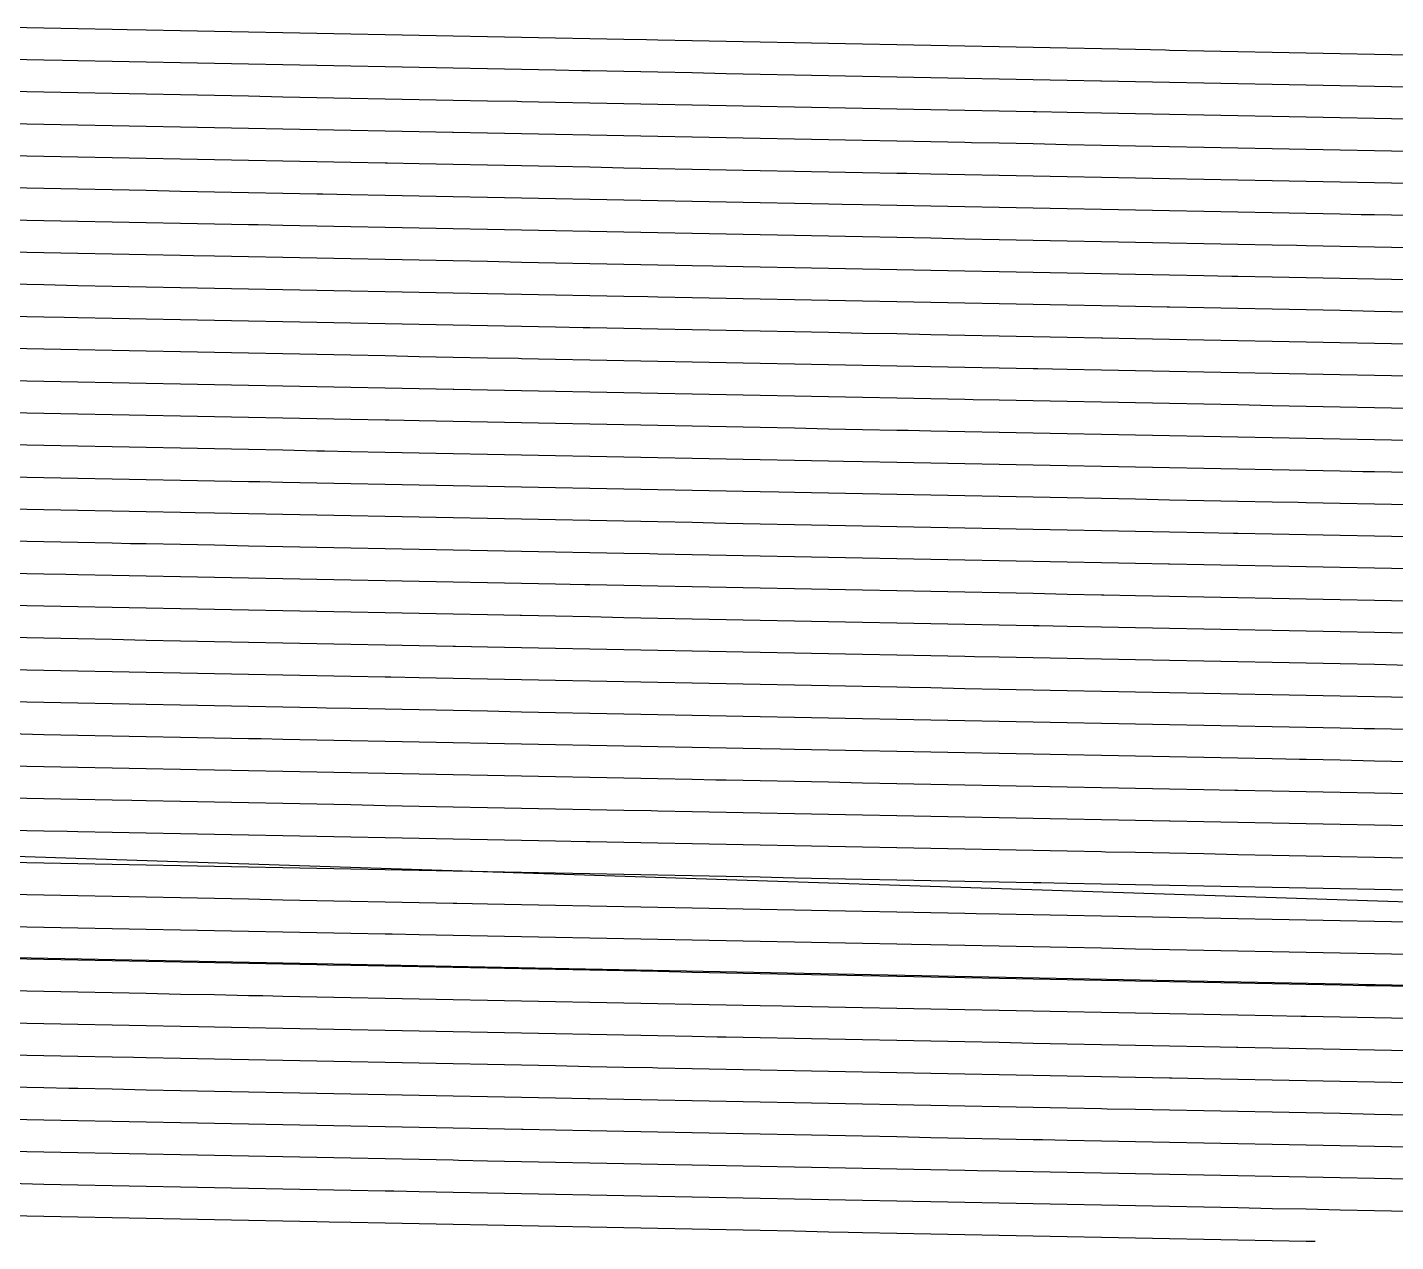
# Model space of a CAD drawing. Header units: metres. Extents: x 2416 to 4584, y 31 to 133.
# Drawn here: x 3512.1 to 3599.1, y 32.7 to 109.9 of the extents above; entities that cross this region are included whole.
import ezdxf

# ---------------------------------------------------------------- set-up
doc = ezdxf.new("R2010")
doc.units = ezdxf.units.M
for name, color, linetype in [('Vs_1000', 7, 'Continuous'), ('Vs_1020', 7, 'Continuous'), ('Vs_1040', 7, 'Continuous'), ('Vs_1060', 7, 'Continuous'), ('Vs_1080', 7, 'Continuous'), ('Vs_1100', 7, 'Continuous'), ('Vs_360', 7, 'Continuous'), ('Vs_380', 7, 'Continuous'), ('Vs_400', 7, 'Continuous'), ('Vs_420', 7, 'Continuous'), ('Vs_440', 7, 'Continuous'), ('Vs_460', 7, 'Continuous'), ('Vs_480', 7, 'Continuous'), ('Vs_500', 7, 'Continuous'), ('Vs_520', 7, 'Continuous'), ('Vs_540', 7, 'Continuous'), ('Vs_560', 7, 'Continuous'), ('Vs_580', 7, 'Continuous'), ('Vs_600', 7, 'Continuous'), ('Vs_620', 7, 'Continuous'), ('Vs_640', 7, 'Continuous'), ('Vs_660', 7, 'Continuous'), ('Vs_680', 7, 'Continuous'), ('Vs_700', 7, 'Continuous'), ('Vs_720', 7, 'Continuous'), ('Vs_740', 7, 'Continuous'), ('Vs_760', 7, 'Continuous'), ('Vs_780', 7, 'Continuous'), ('Vs_800', 7, 'Continuous'), ('Vs_820', 7, 'Continuous'), ('Vs_840', 7, 'Continuous'), ('Vs_860', 7, 'Continuous'), ('Vs_880', 7, 'Continuous'), ('Vs_900', 7, 'Continuous'), ('Vs_920', 7, 'Continuous'), ('Vs_940', 7, 'Continuous'), ('Vs_960', 7, 'Continuous'), ('Vs_980', 7, 'Continuous')]:
    doc.layers.add(name, color=color, linetype=linetype)

msp = doc.modelspace()

# ---------------------------------------------------------------- linework, layer by layer
at = {"layer": 'Vs_1000'}
msp.add_lwpolyline([(3599.897, 42.808), (3597.729, 42.851), (3595.561, 42.894), (3593.393, 42.936), (3591.225, 42.979), (3589.057, 43.022), (3586.889, 43.065), (3584.853, 43.106), (3584.721, 43.108), (3582.553, 43.151), (3580.384, 43.194), (3578.216, 43.237), (3576.048, 43.28), (3573.88, 43.323), (3571.712, 43.366), (3569.544, 43.409), (3567.376, 43.452), (3565.208, 43.494), (3563.04, 43.537), (3560.872, 43.58), (3558.704, 43.623), (3556.536, 43.666), (3554.368, 43.709), (3552.2, 43.752), (3551.86, 43.759), (3550.032, 43.795), (3547.863, 43.838), (3545.695, 43.881), (3543.527, 43.924), (3541.359, 43.967), (3539.191, 44.01), (3537.023, 44.053), (3534.855, 44.095), (3532.687, 44.138), (3530.519, 44.181), (3528.351, 44.224), (3526.183, 44.267), (3524.015, 44.31), (3521.847, 44.353), (3519.679, 44.396), (3518.867, 44.412), (3517.511, 44.439), (3515.342, 44.482), (3513.174, 44.525), (3511.006, 44.568)], dxfattribs=at)
at = {"layer": 'Vs_1020'}
msp.add_lwpolyline([(3599.897, 40.766), (3597.729, 40.809), (3595.561, 40.852), (3593.393, 40.895), (3591.225, 40.938), (3589.057, 40.981), (3586.889, 41.024), (3584.721, 41.067), (3582.553, 41.11), (3580.741, 41.146), (3580.384, 41.153), (3578.216, 41.196), (3576.048, 41.239), (3573.88, 41.282), (3571.712, 41.324), (3569.544, 41.367), (3567.376, 41.41), (3565.208, 41.453), (3563.04, 41.496), (3560.872, 41.539), (3558.704, 41.582), (3556.536, 41.625), (3554.368, 41.668), (3552.2, 41.711), (3550.032, 41.754), (3547.863, 41.797), (3547.748, 41.799), (3545.695, 41.84), (3543.527, 41.883), (3541.359, 41.925), (3539.191, 41.968), (3537.023, 42.011), (3534.855, 42.054), (3532.687, 42.097), (3530.519, 42.14), (3528.351, 42.183), (3526.183, 42.226), (3524.015, 42.269), (3521.847, 42.312), (3519.679, 42.355), (3517.511, 42.398), (3515.342, 42.441), (3514.755, 42.452), (3513.174, 42.484), (3511.006, 42.526)], dxfattribs=at)
at = {"layer": 'Vs_1040'}
msp.add_lwpolyline([(3599.897, 38.725), (3597.729, 38.768), (3595.561, 38.811), (3593.393, 38.854), (3591.225, 38.897), (3589.057, 38.94), (3586.889, 38.983), (3584.721, 39.026), (3582.553, 39.069), (3580.384, 39.112), (3578.216, 39.154), (3576.629, 39.186), (3576.048, 39.197), (3573.88, 39.24), (3571.712, 39.283), (3569.544, 39.326), (3567.376, 39.369), (3565.208, 39.412), (3563.04, 39.455), (3560.872, 39.498), (3558.704, 39.541), (3556.536, 39.584), (3554.368, 39.627), (3552.2, 39.67), (3550.032, 39.713), (3547.863, 39.755), (3545.695, 39.798), (3543.636, 39.839), (3543.527, 39.841), (3541.359, 39.884), (3539.191, 39.927), (3537.023, 39.97), (3534.855, 40.013), (3532.687, 40.056), (3530.519, 40.099), (3528.351, 40.142), (3526.183, 40.185), (3524.015, 40.228), (3521.847, 40.271), (3519.679, 40.314), (3517.511, 40.356), (3515.342, 40.399), (3513.174, 40.442), (3511.006, 40.485)], dxfattribs=at)
at = {"layer": 'Vs_1060'}
msp.add_lwpolyline([(3599.897, 36.684), (3597.729, 36.727), (3595.561, 36.77), (3593.393, 36.813), (3591.225, 36.856), (3589.057, 36.899), (3586.889, 36.942), (3584.721, 36.984), (3582.553, 37.027), (3580.384, 37.07), (3578.216, 37.113), (3576.048, 37.156), (3573.88, 37.199), (3572.517, 37.226), (3571.712, 37.242), (3569.544, 37.285), (3567.376, 37.328), (3565.208, 37.371), (3563.04, 37.414), (3560.872, 37.457), (3558.704, 37.5), (3556.536, 37.543), (3554.368, 37.585), (3552.2, 37.628), (3550.032, 37.671), (3547.863, 37.714), (3545.695, 37.757), (3543.527, 37.8), (3541.359, 37.843), (3539.524, 37.879), (3539.191, 37.886), (3537.023, 37.929), (3534.855, 37.972), (3532.687, 38.015), (3530.519, 38.058), (3528.351, 38.101), (3526.183, 38.144), (3524.015, 38.186), (3521.847, 38.229), (3519.679, 38.272), (3517.511, 38.315), (3515.342, 38.358), (3513.174, 38.401), (3511.006, 38.444)], dxfattribs=at)
at = {"layer": 'Vs_1080'}
msp.add_lwpolyline([(3599.897, 34.643), (3597.729, 34.686), (3595.561, 34.729), (3593.393, 34.772), (3591.225, 34.814), (3589.057, 34.857), (3586.889, 34.9), (3584.721, 34.943), (3582.553, 34.986), (3580.384, 35.029), (3578.216, 35.072), (3576.048, 35.115), (3573.88, 35.158), (3571.712, 35.201), (3569.544, 35.244), (3568.405, 35.266), (3567.376, 35.287), (3565.208, 35.33), (3563.04, 35.373), (3560.872, 35.415), (3558.704, 35.458), (3556.536, 35.501), (3554.368, 35.544), (3552.2, 35.587), (3550.032, 35.63), (3547.863, 35.673), (3545.695, 35.716), (3543.527, 35.759), (3541.359, 35.802), (3539.191, 35.845), (3537.023, 35.888), (3535.412, 35.92), (3534.855, 35.931), (3532.687, 35.974), (3530.519, 36.016), (3528.351, 36.059), (3526.183, 36.102), (3524.015, 36.145), (3521.847, 36.188), (3519.679, 36.231), (3517.511, 36.274), (3515.342, 36.317), (3513.174, 36.36), (3511.006, 36.403)], dxfattribs=at)
at = {"layer": 'Vs_1100'}
msp.add_lwpolyline([(3593.966, 32.719), (3593.393, 32.73), (3591.225, 32.773), (3589.057, 32.816), (3586.889, 32.859), (3584.721, 32.902), (3582.553, 32.945), (3580.384, 32.988), (3578.216, 33.031), (3576.048, 33.074), (3573.88, 33.117), (3571.712, 33.16), (3569.544, 33.203), (3567.376, 33.245), (3565.208, 33.288), (3564.293, 33.307), (3563.04, 33.331), (3560.872, 33.374), (3558.704, 33.417), (3556.536, 33.46), (3554.368, 33.503), (3552.2, 33.546), (3550.032, 33.589), (3547.863, 33.632), (3545.695, 33.675), (3543.527, 33.718), (3541.359, 33.761), (3539.191, 33.804), (3537.023, 33.846), (3534.855, 33.889), (3532.687, 33.932), (3531.3, 33.96), (3530.519, 33.975), (3528.351, 34.018), (3526.183, 34.061), (3524.015, 34.104), (3521.847, 34.147), (3519.679, 34.19), (3517.511, 34.233), (3515.342, 34.276), (3513.174, 34.319), (3511.006, 34.362)], dxfattribs=at)
at = {"layer": 'Vs_360'}
msp.add_lwpolyline([(3599.897, 108.127), (3597.729, 108.169), (3595.561, 108.212), (3593.393, 108.255), (3591.225, 108.298), (3589.057, 108.341), (3586.889, 108.384), (3584.721, 108.427), (3584.462, 108.432), (3582.553, 108.47), (3580.384, 108.513), (3578.216, 108.556), (3576.048, 108.599), (3573.88, 108.642), (3571.712, 108.685), (3569.544, 108.728), (3567.376, 108.77), (3565.208, 108.813), (3563.04, 108.856), (3560.872, 108.899), (3558.704, 108.942), (3556.536, 108.985), (3554.368, 109.028), (3552.2, 109.071), (3551.469, 109.085), (3550.032, 109.114), (3547.863, 109.157), (3545.695, 109.2), (3543.527, 109.243), (3541.359, 109.286), (3539.191, 109.329), (3537.023, 109.371), (3534.855, 109.414), (3532.687, 109.457), (3530.519, 109.5), (3528.351, 109.543), (3526.183, 109.586), (3524.015, 109.629), (3521.847, 109.672), (3519.679, 109.715), (3518.477, 109.739), (3517.511, 109.758), (3515.342, 109.801), (3513.174, 109.844), (3511.006, 109.887)], dxfattribs=at)
at = {"layer": 'Vs_380'}
msp.add_lwpolyline([(3599.897, 106.085), (3597.729, 106.128), (3595.561, 106.171), (3593.393, 106.214), (3591.225, 106.257), (3589.057, 106.3), (3586.889, 106.343), (3584.721, 106.386), (3582.553, 106.429), (3580.384, 106.472), (3580.35, 106.472), (3578.216, 106.515), (3576.048, 106.558), (3573.88, 106.6), (3571.712, 106.643), (3569.544, 106.686), (3567.376, 106.729), (3565.208, 106.772), (3563.04, 106.815), (3560.872, 106.858), (3558.704, 106.901), (3556.536, 106.944), (3554.368, 106.987), (3552.2, 107.03), (3550.032, 107.073), (3547.863, 107.116), (3547.357, 107.126), (3545.695, 107.159), (3543.527, 107.201), (3541.359, 107.244), (3539.191, 107.287), (3537.023, 107.33), (3534.855, 107.373), (3532.687, 107.416), (3530.519, 107.459), (3528.351, 107.502), (3526.183, 107.545), (3524.015, 107.588), (3521.847, 107.631), (3519.679, 107.674), (3517.511, 107.717), (3515.342, 107.76), (3514.365, 107.779), (3513.174, 107.802), (3511.006, 107.845)], dxfattribs=at)
at = {"layer": 'Vs_400'}
msp.add_lwpolyline([(3599.897, 104.044), (3597.729, 104.087), (3595.561, 104.13), (3593.393, 104.173), (3591.225, 104.216), (3589.057, 104.259), (3586.889, 104.302), (3584.721, 104.345), (3582.553, 104.388), (3580.384, 104.43), (3578.216, 104.473), (3576.238, 104.513), (3576.048, 104.516), (3573.88, 104.559), (3571.712, 104.602), (3569.544, 104.645), (3567.376, 104.688), (3565.208, 104.731), (3563.04, 104.774), (3560.872, 104.817), (3558.704, 104.86), (3556.536, 104.903), (3554.368, 104.946), (3552.2, 104.989), (3550.032, 105.031), (3547.863, 105.074), (3545.695, 105.117), (3543.527, 105.16), (3543.246, 105.166), (3541.359, 105.203), (3539.191, 105.246), (3537.023, 105.289), (3534.855, 105.332), (3532.687, 105.375), (3530.519, 105.418), (3528.351, 105.461), (3526.183, 105.504), (3524.015, 105.547), (3521.847, 105.59), (3519.679, 105.632), (3517.511, 105.675), (3515.342, 105.718), (3513.174, 105.761), (3511.006, 105.804)], dxfattribs=at)
at = {"layer": 'Vs_420'}
msp.add_lwpolyline([(3599.897, 102.003), (3597.729, 102.046), (3595.561, 102.089), (3593.393, 102.132), (3591.225, 102.175), (3589.057, 102.218), (3586.889, 102.26), (3584.721, 102.303), (3582.553, 102.346), (3580.384, 102.389), (3578.216, 102.432), (3576.048, 102.475), (3573.88, 102.518), (3572.126, 102.553), (3571.712, 102.561), (3569.544, 102.604), (3567.376, 102.647), (3565.208, 102.69), (3563.04, 102.733), (3560.872, 102.776), (3558.704, 102.819), (3556.536, 102.861), (3554.368, 102.904), (3552.2, 102.947), (3550.032, 102.99), (3547.863, 103.033), (3545.695, 103.076), (3543.527, 103.119), (3541.359, 103.162), (3539.191, 103.205), (3539.134, 103.206), (3537.023, 103.248), (3534.855, 103.291), (3532.687, 103.334), (3530.519, 103.377), (3528.351, 103.42), (3526.183, 103.462), (3524.015, 103.505), (3521.847, 103.548), (3519.679, 103.591), (3517.511, 103.634), (3515.342, 103.677), (3513.174, 103.72), (3511.006, 103.763)], dxfattribs=at)
at = {"layer": 'Vs_440'}
msp.add_lwpolyline([(3599.897, 99.962), (3597.729, 100.005), (3595.561, 100.048), (3593.393, 100.09), (3591.225, 100.133), (3589.057, 100.176), (3586.889, 100.219), (3584.721, 100.262), (3582.553, 100.305), (3580.384, 100.348), (3578.216, 100.391), (3576.048, 100.434), (3573.88, 100.477), (3571.712, 100.52), (3569.544, 100.563), (3568.015, 100.593), (3567.376, 100.606), (3565.208, 100.649), (3563.04, 100.691), (3560.872, 100.734), (3558.704, 100.777), (3556.536, 100.82), (3554.368, 100.863), (3552.2, 100.906), (3550.032, 100.949), (3547.863, 100.992), (3545.695, 101.035), (3543.527, 101.078), (3541.359, 101.121), (3539.191, 101.164), (3537.023, 101.207), (3535.022, 101.246), (3534.855, 101.25), (3532.687, 101.292), (3530.519, 101.335), (3528.351, 101.378), (3526.183, 101.421), (3524.015, 101.464), (3521.847, 101.507), (3519.679, 101.55), (3517.511, 101.593), (3515.342, 101.636), (3513.174, 101.679), (3511.006, 101.722)], dxfattribs=at)
at = {"layer": 'Vs_460'}
msp.add_lwpolyline([(3599.897, 97.92), (3597.729, 97.963), (3596.896, 97.98), (3595.561, 98.006), (3593.393, 98.049), (3591.225, 98.092), (3589.057, 98.135), (3586.889, 98.178), (3584.721, 98.221), (3582.553, 98.264), (3580.384, 98.307), (3578.216, 98.35), (3576.048, 98.393), (3573.88, 98.436), (3571.712, 98.479), (3569.544, 98.521), (3567.376, 98.564), (3565.208, 98.607), (3563.903, 98.633), (3563.04, 98.65), (3560.872, 98.693), (3558.704, 98.736), (3556.536, 98.779), (3554.368, 98.822), (3552.2, 98.865), (3550.032, 98.908), (3547.863, 98.951), (3545.695, 98.994), (3543.527, 99.037), (3541.359, 99.08), (3539.191, 99.122), (3537.023, 99.165), (3534.855, 99.208), (3532.687, 99.251), (3530.91, 99.286), (3530.519, 99.294), (3528.351, 99.337), (3526.183, 99.38), (3524.015, 99.423), (3521.847, 99.466), (3519.679, 99.509), (3517.511, 99.552), (3515.342, 99.595), (3513.174, 99.638), (3511.006, 99.681)], dxfattribs=at)
at = {"layer": 'Vs_480'}
msp.add_lwpolyline([(3599.897, 95.879), (3597.729, 95.922), (3595.561, 95.965), (3593.393, 96.008), (3592.784, 96.02), (3591.225, 96.051), (3589.057, 96.094), (3586.889, 96.137), (3584.721, 96.18), (3582.553, 96.223), (3580.384, 96.266), (3578.216, 96.309), (3576.048, 96.351), (3573.88, 96.394), (3571.712, 96.437), (3569.544, 96.48), (3567.376, 96.523), (3565.208, 96.566), (3563.04, 96.609), (3560.872, 96.652), (3559.791, 96.673), (3558.704, 96.695), (3556.536, 96.738), (3554.368, 96.781), (3552.2, 96.824), (3550.032, 96.867), (3547.863, 96.91), (3545.695, 96.952), (3543.527, 96.995), (3541.359, 97.038), (3539.191, 97.081), (3537.023, 97.124), (3534.855, 97.167), (3532.687, 97.21), (3530.519, 97.253), (3528.351, 97.296), (3526.798, 97.327), (3526.183, 97.339), (3524.015, 97.382), (3521.847, 97.425), (3519.679, 97.468), (3517.511, 97.511), (3515.342, 97.553), (3513.174, 97.596), (3511.006, 97.639)], dxfattribs=at)
at = {"layer": 'Vs_500'}
msp.add_lwpolyline([(3599.897, 93.838), (3597.729, 93.881), (3595.561, 93.924), (3593.393, 93.967), (3591.225, 94.01), (3589.057, 94.053), (3588.672, 94.06), (3586.889, 94.096), (3584.721, 94.139), (3582.553, 94.181), (3580.384, 94.224), (3578.216, 94.267), (3576.048, 94.31), (3573.88, 94.353), (3571.712, 94.396), (3569.544, 94.439), (3567.376, 94.482), (3565.208, 94.525), (3563.04, 94.568), (3560.872, 94.611), (3558.704, 94.654), (3556.536, 94.697), (3555.679, 94.714), (3554.368, 94.74), (3552.2, 94.782), (3550.032, 94.825), (3547.863, 94.868), (3545.695, 94.911), (3543.527, 94.954), (3541.359, 94.997), (3539.191, 95.04), (3537.023, 95.083), (3534.855, 95.126), (3532.687, 95.169), (3530.519, 95.212), (3528.351, 95.255), (3526.183, 95.298), (3524.015, 95.341), (3522.686, 95.367), (3521.847, 95.383), (3519.679, 95.426), (3517.511, 95.469), (3515.342, 95.512), (3513.174, 95.555), (3511.006, 95.598)], dxfattribs=at)
at = {"layer": 'Vs_520'}
msp.add_lwpolyline([(3599.897, 91.797), (3597.729, 91.84), (3595.561, 91.883), (3593.393, 91.926), (3591.225, 91.969), (3589.057, 92.011), (3586.889, 92.054), (3584.721, 92.097), (3584.56, 92.101), (3582.553, 92.14), (3580.384, 92.183), (3578.216, 92.226), (3576.048, 92.269), (3573.88, 92.312), (3571.712, 92.355), (3569.544, 92.398), (3567.376, 92.441), (3565.208, 92.484), (3563.04, 92.527), (3560.872, 92.57), (3558.704, 92.612), (3556.536, 92.655), (3554.368, 92.698), (3552.2, 92.741), (3551.567, 92.754), (3550.032, 92.784), (3547.863, 92.827), (3545.695, 92.87), (3543.527, 92.913), (3541.359, 92.956), (3539.191, 92.999), (3537.023, 93.042), (3534.855, 93.085), (3532.687, 93.128), (3530.519, 93.171), (3528.351, 93.213), (3526.183, 93.256), (3524.015, 93.299), (3521.847, 93.342), (3519.679, 93.385), (3518.574, 93.407), (3517.511, 93.428), (3515.342, 93.471), (3513.174, 93.514), (3511.006, 93.557)], dxfattribs=at)
at = {"layer": 'Vs_540'}
msp.add_lwpolyline([(3599.897, 89.756), (3597.729, 89.799), (3595.561, 89.841), (3593.393, 89.884), (3591.225, 89.927), (3589.057, 89.97), (3586.889, 90.013), (3584.721, 90.056), (3582.553, 90.099), (3580.448, 90.141), (3580.384, 90.142), (3578.216, 90.185), (3576.048, 90.228), (3573.88, 90.271), (3571.712, 90.314), (3569.544, 90.357), (3567.376, 90.4), (3565.208, 90.442), (3563.04, 90.485), (3560.872, 90.528), (3558.704, 90.571), (3556.536, 90.614), (3554.368, 90.657), (3552.2, 90.7), (3550.032, 90.743), (3547.863, 90.786), (3547.455, 90.794), (3545.695, 90.829), (3543.527, 90.872), (3541.359, 90.915), (3539.191, 90.958), (3537.023, 91.001), (3534.855, 91.043), (3532.687, 91.086), (3530.519, 91.129), (3528.351, 91.172), (3526.183, 91.215), (3524.015, 91.258), (3521.847, 91.301), (3519.679, 91.344), (3517.511, 91.387), (3515.342, 91.43), (3514.462, 91.447), (3513.174, 91.473), (3511.006, 91.516)], dxfattribs=at)
at = {"layer": 'Vs_560'}
msp.add_lwpolyline([(3599.897, 87.714), (3597.729, 87.757), (3595.561, 87.8), (3593.393, 87.843), (3591.225, 87.886), (3589.057, 87.929), (3586.889, 87.972), (3584.721, 88.015), (3582.553, 88.058), (3580.384, 88.101), (3578.216, 88.144), (3576.336, 88.181), (3576.048, 88.187), (3573.88, 88.23), (3571.712, 88.272), (3569.544, 88.315), (3567.376, 88.358), (3565.208, 88.401), (3563.04, 88.444), (3560.872, 88.487), (3558.704, 88.53), (3556.536, 88.573), (3554.368, 88.616), (3552.2, 88.659), (3550.032, 88.702), (3547.863, 88.745), (3545.695, 88.788), (3543.527, 88.831), (3543.343, 88.834), (3541.359, 88.873), (3539.191, 88.916), (3537.023, 88.959), (3534.855, 89.002), (3532.687, 89.045), (3530.519, 89.088), (3528.351, 89.131), (3526.183, 89.174), (3524.015, 89.217), (3521.847, 89.26), (3519.679, 89.303), (3517.511, 89.346), (3515.342, 89.389), (3513.174, 89.432), (3511.006, 89.474)], dxfattribs=at)
at = {"layer": 'Vs_580'}
msp.add_lwpolyline([(3599.897, 85.673), (3597.729, 85.716), (3595.561, 85.759), (3593.393, 85.802), (3591.225, 85.845), (3589.057, 85.888), (3586.889, 85.931), (3584.721, 85.974), (3582.553, 86.017), (3580.384, 86.06), (3578.216, 86.102), (3576.048, 86.145), (3573.88, 86.188), (3572.224, 86.221), (3571.712, 86.231), (3569.544, 86.274), (3567.376, 86.317), (3565.208, 86.36), (3563.04, 86.403), (3560.872, 86.446), (3558.704, 86.489), (3556.536, 86.532), (3554.368, 86.575), (3552.2, 86.618), (3550.032, 86.661), (3547.863, 86.703), (3545.695, 86.746), (3543.527, 86.789), (3541.359, 86.832), (3539.231, 86.874), (3539.191, 86.875), (3537.023, 86.918), (3534.855, 86.961), (3532.687, 87.004), (3530.519, 87.047), (3528.351, 87.09), (3526.183, 87.133), (3524.015, 87.176), (3521.847, 87.219), (3519.679, 87.262), (3517.511, 87.304), (3515.342, 87.347), (3513.174, 87.39), (3511.006, 87.433)], dxfattribs=at)
at = {"layer": 'Vs_600'}
msp.add_lwpolyline([(3599.897, 83.632), (3597.729, 83.675), (3595.561, 83.718), (3593.393, 83.761), (3591.225, 83.804), (3589.057, 83.847), (3586.889, 83.89), (3584.721, 83.932), (3582.553, 83.975), (3580.384, 84.018), (3578.216, 84.061), (3576.048, 84.104), (3573.88, 84.147), (3571.712, 84.19), (3569.544, 84.233), (3568.112, 84.261), (3567.376, 84.276), (3565.208, 84.319), (3563.04, 84.362), (3560.872, 84.405), (3558.704, 84.448), (3556.536, 84.491), (3554.368, 84.533), (3552.2, 84.576), (3550.032, 84.619), (3547.863, 84.662), (3545.695, 84.705), (3543.527, 84.748), (3541.359, 84.791), (3539.191, 84.834), (3537.023, 84.877), (3535.119, 84.915), (3534.855, 84.92), (3532.687, 84.963), (3530.519, 85.006), (3528.351, 85.049), (3526.183, 85.092), (3524.015, 85.134), (3521.847, 85.177), (3519.679, 85.22), (3517.511, 85.263), (3515.342, 85.306), (3513.174, 85.349), (3511.006, 85.392)], dxfattribs=at)
at = {"layer": 'Vs_620'}
msp.add_lwpolyline([(3599.897, 81.591), (3597.729, 81.634), (3596.993, 81.648), (3595.561, 81.677), (3593.393, 81.72), (3591.225, 81.762), (3589.057, 81.805), (3586.889, 81.848), (3584.721, 81.891), (3582.553, 81.934), (3580.384, 81.977), (3578.216, 82.02), (3576.048, 82.063), (3573.88, 82.106), (3571.712, 82.149), (3569.544, 82.192), (3567.376, 82.235), (3565.208, 82.278), (3564, 82.302), (3563.04, 82.321), (3560.872, 82.363), (3558.704, 82.406), (3556.536, 82.449), (3554.368, 82.492), (3552.2, 82.535), (3550.032, 82.578), (3547.863, 82.621), (3545.695, 82.664), (3543.527, 82.707), (3541.359, 82.75), (3539.191, 82.793), (3537.023, 82.836), (3534.855, 82.879), (3532.687, 82.922), (3531.008, 82.955), (3530.519, 82.964), (3528.351, 83.007), (3526.183, 83.05), (3524.015, 83.093), (3521.847, 83.136), (3519.679, 83.179), (3517.511, 83.222), (3515.342, 83.265), (3513.174, 83.308), (3511.006, 83.351)], dxfattribs=at)
at = {"layer": 'Vs_640'}
msp.add_lwpolyline([(3599.897, 79.55), (3597.729, 79.592), (3595.561, 79.635), (3593.393, 79.678), (3592.881, 79.688), (3591.225, 79.721), (3589.057, 79.764), (3586.889, 79.807), (3584.721, 79.85), (3582.553, 79.893), (3580.384, 79.936), (3578.216, 79.979), (3576.048, 80.022), (3573.88, 80.065), (3571.712, 80.108), (3569.544, 80.151), (3567.376, 80.193), (3565.208, 80.236), (3563.04, 80.279), (3560.872, 80.322), (3559.888, 80.342), (3558.704, 80.365), (3556.536, 80.408), (3554.368, 80.451), (3552.2, 80.494), (3550.032, 80.537), (3547.863, 80.58), (3545.695, 80.623), (3543.527, 80.666), (3541.359, 80.709), (3539.191, 80.752), (3537.023, 80.794), (3534.855, 80.837), (3532.687, 80.88), (3530.519, 80.923), (3528.351, 80.966), (3526.896, 80.995), (3526.183, 81.009), (3524.015, 81.052), (3521.847, 81.095), (3519.679, 81.138), (3517.511, 81.181), (3515.342, 81.224), (3513.174, 81.267), (3511.006, 81.31)], dxfattribs=at)
at = {"layer": 'Vs_660'}
msp.add_lwpolyline([(3599.897, 77.508), (3597.729, 77.551), (3595.561, 77.594), (3593.393, 77.637), (3591.225, 77.68), (3589.057, 77.723), (3588.769, 77.729), (3586.889, 77.766), (3584.721, 77.809), (3582.553, 77.852), (3580.384, 77.895), (3578.216, 77.938), (3576.048, 77.981), (3573.88, 78.023), (3571.712, 78.066), (3569.544, 78.109), (3567.376, 78.152), (3565.208, 78.195), (3563.04, 78.238), (3560.872, 78.281), (3558.704, 78.324), (3556.536, 78.367), (3555.777, 78.382), (3554.368, 78.41), (3552.2, 78.453), (3550.032, 78.496), (3547.863, 78.539), (3545.695, 78.582), (3543.527, 78.624), (3541.359, 78.667), (3539.191, 78.71), (3537.023, 78.753), (3534.855, 78.796), (3532.687, 78.839), (3530.519, 78.882), (3528.351, 78.925), (3526.183, 78.968), (3524.015, 79.011), (3522.784, 79.035), (3521.847, 79.054), (3519.679, 79.097), (3517.511, 79.14), (3515.342, 79.183), (3513.174, 79.225), (3511.006, 79.268)], dxfattribs=at)
at = {"layer": 'Vs_680'}
msp.add_lwpolyline([(3599.897, 75.467), (3597.729, 75.51), (3595.561, 75.553), (3593.393, 75.596), (3591.225, 75.639), (3589.057, 75.682), (3586.889, 75.725), (3584.721, 75.768), (3584.657, 75.769), (3582.553, 75.811), (3580.384, 75.853), (3578.216, 75.896), (3576.048, 75.939), (3573.88, 75.982), (3571.712, 76.025), (3569.544, 76.068), (3567.376, 76.111), (3565.208, 76.154), (3563.04, 76.197), (3560.872, 76.24), (3558.704, 76.283), (3556.536, 76.326), (3554.368, 76.369), (3552.2, 76.412), (3551.665, 76.422), (3550.032, 76.454), (3547.863, 76.497), (3545.695, 76.54), (3543.527, 76.583), (3541.359, 76.626), (3539.191, 76.669), (3537.023, 76.712), (3534.855, 76.755), (3532.687, 76.798), (3530.519, 76.841), (3528.351, 76.884), (3526.183, 76.927), (3524.015, 76.97), (3521.847, 77.013), (3519.679, 77.055), (3518.672, 77.075), (3517.511, 77.098), (3515.342, 77.141), (3513.174, 77.184), (3511.006, 77.227)], dxfattribs=at)
at = {"layer": 'Vs_700'}
msp.add_lwpolyline([(3599.897, 73.426), (3597.729, 73.469), (3595.561, 73.512), (3593.393, 73.555), (3591.225, 73.598), (3589.057, 73.641), (3586.889, 73.683), (3584.721, 73.726), (3582.553, 73.769), (3580.546, 73.809), (3580.384, 73.812), (3578.216, 73.855), (3576.048, 73.898), (3573.88, 73.941), (3571.712, 73.984), (3569.544, 74.027), (3567.376, 74.07), (3565.208, 74.113), (3563.04, 74.156), (3560.872, 74.199), (3558.704, 74.242), (3556.536, 74.284), (3554.368, 74.327), (3552.2, 74.37), (3550.032, 74.413), (3547.863, 74.456), (3547.553, 74.462), (3545.695, 74.499), (3543.527, 74.542), (3541.359, 74.585), (3539.191, 74.628), (3537.023, 74.671), (3534.855, 74.714), (3532.687, 74.757), (3530.519, 74.8), (3528.351, 74.843), (3526.183, 74.885), (3524.015, 74.928), (3521.847, 74.971), (3519.679, 75.014), (3517.511, 75.057), (3515.342, 75.1), (3514.56, 75.116), (3513.174, 75.143), (3511.006, 75.186)], dxfattribs=at)
at = {"layer": 'Vs_720'}
msp.add_lwpolyline([(3599.897, 71.385), (3597.729, 71.428), (3595.561, 71.471), (3593.393, 71.513), (3591.225, 71.556), (3589.057, 71.599), (3586.889, 71.642), (3584.721, 71.685), (3582.553, 71.728), (3580.384, 71.771), (3578.216, 71.814), (3576.434, 71.849), (3576.048, 71.857), (3573.88, 71.9), (3571.712, 71.943), (3569.544, 71.986), (3567.376, 72.029), (3565.208, 72.072), (3563.04, 72.114), (3560.872, 72.157), (3558.704, 72.2), (3556.536, 72.243), (3554.368, 72.286), (3552.2, 72.329), (3550.032, 72.372), (3547.863, 72.415), (3545.695, 72.458), (3543.527, 72.501), (3543.441, 72.503), (3541.359, 72.544), (3539.191, 72.587), (3537.023, 72.63), (3534.855, 72.673), (3532.687, 72.715), (3530.519, 72.758), (3528.351, 72.801), (3526.183, 72.844), (3524.015, 72.887), (3521.847, 72.93), (3519.679, 72.973), (3517.511, 73.016), (3515.342, 73.059), (3513.174, 73.102), (3511.006, 73.145)], dxfattribs=at)
at = {"layer": 'Vs_740'}
msp.add_lwpolyline([(3599.897, 69.343), (3597.729, 69.386), (3595.561, 69.429), (3593.393, 69.472), (3591.225, 69.515), (3589.057, 69.558), (3586.889, 69.601), (3584.721, 69.644), (3582.553, 69.687), (3580.384, 69.73), (3578.216, 69.773), (3576.048, 69.816), (3573.88, 69.859), (3572.322, 69.889), (3571.712, 69.902), (3569.544, 69.944), (3567.376, 69.987), (3565.208, 70.03), (3563.04, 70.073), (3560.872, 70.116), (3558.704, 70.159), (3556.536, 70.202), (3554.368, 70.245), (3552.2, 70.288), (3550.032, 70.331), (3547.863, 70.374), (3545.695, 70.417), (3543.527, 70.46), (3541.359, 70.503), (3539.329, 70.543), (3539.191, 70.545), (3537.023, 70.588), (3534.855, 70.631), (3532.687, 70.674), (3530.519, 70.717), (3528.351, 70.76), (3526.183, 70.803), (3524.015, 70.846), (3521.847, 70.889), (3519.679, 70.932), (3517.511, 70.975), (3515.342, 71.018), (3513.174, 71.061), (3511.006, 71.104)], dxfattribs=at)
at = {"layer": 'Vs_760'}
msp.add_lwpolyline([(3599.897, 67.302), (3597.729, 67.345), (3595.561, 67.388), (3593.393, 67.431), (3591.225, 67.474), (3589.057, 67.517), (3586.889, 67.56), (3584.721, 67.603), (3582.553, 67.646), (3580.384, 67.689), (3578.216, 67.732), (3576.048, 67.774), (3573.88, 67.817), (3571.712, 67.86), (3569.544, 67.903), (3568.21, 67.93), (3567.376, 67.946), (3565.208, 67.989), (3563.04, 68.032), (3560.872, 68.075), (3558.704, 68.118), (3556.536, 68.161), (3554.368, 68.204), (3552.2, 68.247), (3550.032, 68.29), (3547.863, 68.333), (3545.695, 68.375), (3543.527, 68.418), (3541.359, 68.461), (3539.191, 68.504), (3537.023, 68.547), (3535.217, 68.583), (3534.855, 68.59), (3532.687, 68.633), (3530.519, 68.676), (3528.351, 68.719), (3526.183, 68.762), (3524.015, 68.805), (3521.847, 68.848), (3519.679, 68.891), (3517.511, 68.934), (3515.342, 68.976), (3513.174, 69.019), (3511.006, 69.062)], dxfattribs=at)
at = {"layer": 'Vs_780'}
msp.add_lwpolyline([(3599.897, 65.261), (3597.729, 65.304), (3597.091, 65.317), (3595.561, 65.347), (3593.393, 65.39), (3591.225, 65.433), (3589.057, 65.476), (3586.889, 65.519), (3584.721, 65.562), (3582.553, 65.604), (3580.384, 65.647), (3578.216, 65.69), (3576.048, 65.733), (3573.88, 65.776), (3571.712, 65.819), (3569.544, 65.862), (3567.376, 65.905), (3565.208, 65.948), (3564.098, 65.97), (3563.04, 65.991), (3560.872, 66.034), (3558.704, 66.077), (3556.536, 66.12), (3554.368, 66.163), (3552.2, 66.205), (3550.032, 66.248), (3547.863, 66.291), (3545.695, 66.334), (3543.527, 66.377), (3541.359, 66.42), (3539.191, 66.463), (3537.023, 66.506), (3534.855, 66.549), (3532.687, 66.592), (3531.105, 66.623), (3530.519, 66.635), (3528.351, 66.678), (3526.183, 66.721), (3524.015, 66.764), (3521.847, 66.806), (3519.679, 66.849), (3517.511, 66.892), (3515.342, 66.935), (3513.174, 66.978), (3511.006, 67.021)], dxfattribs=at)
at = {"layer": 'Vs_800'}
msp.add_lwpolyline([(3599.897, 63.22), (3597.729, 63.263), (3595.561, 63.306), (3593.393, 63.349), (3592.979, 63.357), (3591.225, 63.392), (3589.057, 63.434), (3586.889, 63.477), (3584.721, 63.52), (3582.553, 63.563), (3580.384, 63.606), (3578.216, 63.649), (3576.048, 63.692), (3573.88, 63.735), (3571.712, 63.778), (3569.544, 63.821), (3567.376, 63.864), (3565.208, 63.907), (3563.04, 63.95), (3560.872, 63.993), (3559.986, 64.01), (3558.704, 64.035), (3556.536, 64.078), (3554.368, 64.121), (3552.2, 64.164), (3550.032, 64.207), (3547.863, 64.25), (3545.695, 64.293), (3543.527, 64.336), (3541.359, 64.379), (3539.191, 64.422), (3537.023, 64.465), (3534.855, 64.508), (3532.687, 64.551), (3530.519, 64.594), (3528.351, 64.636), (3526.993, 64.663), (3526.183, 64.679), (3524.015, 64.722), (3521.847, 64.765), (3519.679, 64.808), (3517.511, 64.851), (3515.342, 64.894), (3513.174, 64.937), (3511.006, 64.98)], dxfattribs=at)
at = {"layer": 'Vs_820'}
for points in [[(3070.464, 71.662), (3703.964, 50.903)], [(3599.897, 61.179), (3597.729, 61.222), (3595.561, 61.264), (3593.393, 61.307), (3591.225, 61.35), (3589.057, 61.393), (3588.867, 61.397), (3586.889, 61.436), (3584.721, 61.479), (3582.553, 61.522), (3580.384, 61.565), (3578.216, 61.608), (3576.048, 61.651), (3573.88, 61.694), (3571.712, 61.737), (3569.544, 61.78), (3567.376, 61.823), (3565.208, 61.865), (3563.04, 61.908), (3560.872, 61.951), (3558.704, 61.994), (3556.536, 62.037), (3555.874, 62.05), (3554.368, 62.08), (3552.2, 62.123), (3550.032, 62.166), (3547.863, 62.209), (3545.695, 62.252), (3543.527, 62.295), (3541.359, 62.338), (3539.191, 62.381), (3537.023, 62.424), (3534.855, 62.466), (3532.687, 62.509), (3530.519, 62.552), (3528.351, 62.595), (3526.183, 62.638), (3524.015, 62.681), (3522.881, 62.704), (3521.847, 62.724), (3519.679, 62.767), (3517.511, 62.81), (3515.342, 62.853), (3513.174, 62.896), (3511.006, 62.939)]]:
    msp.add_lwpolyline(points, dxfattribs=at)
at = {"layer": 'Vs_840'}
msp.add_lwpolyline([(3599.897, 59.137), (3597.729, 59.18), (3595.561, 59.223), (3593.393, 59.266), (3591.225, 59.309), (3589.057, 59.352), (3586.889, 59.395), (3584.755, 59.437), (3584.721, 59.438), (3582.553, 59.481), (3580.384, 59.524), (3578.216, 59.567), (3576.048, 59.61), (3573.88, 59.653), (3571.712, 59.695), (3569.544, 59.738), (3567.376, 59.781), (3565.208, 59.824), (3563.04, 59.867), (3560.872, 59.91), (3558.704, 59.953), (3556.536, 59.996), (3554.368, 60.039), (3552.2, 60.082), (3551.762, 60.09), (3550.032, 60.125), (3547.863, 60.168), (3545.695, 60.211), (3543.527, 60.254), (3541.359, 60.296), (3539.191, 60.339), (3537.023, 60.382), (3534.855, 60.425), (3532.687, 60.468), (3530.519, 60.511), (3528.351, 60.554), (3526.183, 60.597), (3524.015, 60.64), (3521.847, 60.683), (3519.679, 60.726), (3518.769, 60.744), (3517.511, 60.769), (3515.342, 60.812), (3513.174, 60.855), (3511.006, 60.897)], dxfattribs=at)
at = {"layer": 'Vs_860'}
msp.add_lwpolyline([(3599.897, 57.096), (3597.729, 57.139), (3595.561, 57.182), (3593.393, 57.225), (3591.225, 57.268), (3589.057, 57.311), (3586.889, 57.354), (3584.721, 57.397), (3582.553, 57.44), (3580.643, 57.477), (3580.384, 57.483), (3578.216, 57.525), (3576.048, 57.568), (3573.88, 57.611), (3571.712, 57.654), (3569.544, 57.697), (3567.376, 57.74), (3565.208, 57.783), (3563.04, 57.826), (3560.872, 57.869), (3558.704, 57.912), (3556.536, 57.955), (3554.368, 57.998), (3552.2, 58.041), (3550.032, 58.084), (3547.863, 58.126), (3547.65, 58.131), (3545.695, 58.169), (3543.527, 58.212), (3541.359, 58.255), (3539.191, 58.298), (3537.023, 58.341), (3534.855, 58.384), (3532.687, 58.427), (3530.519, 58.47), (3528.351, 58.513), (3526.183, 58.556), (3524.015, 58.599), (3521.847, 58.642), (3519.679, 58.685), (3517.511, 58.727), (3515.342, 58.77), (3514.658, 58.784), (3513.174, 58.813), (3511.006, 58.856)], dxfattribs=at)
at = {"layer": 'Vs_880'}
msp.add_lwpolyline([(3599.897, 55.055), (3597.729, 55.098), (3595.561, 55.141), (3593.393, 55.184), (3591.225, 55.227), (3589.057, 55.27), (3586.889, 55.313), (3584.721, 55.355), (3582.553, 55.398), (3580.384, 55.441), (3578.216, 55.484), (3576.531, 55.518), (3576.048, 55.527), (3573.88, 55.57), (3571.712, 55.613), (3569.544, 55.656), (3567.376, 55.699), (3565.208, 55.742), (3563.04, 55.785), (3560.872, 55.828), (3558.704, 55.871), (3556.536, 55.914), (3554.368, 55.956), (3552.2, 55.999), (3550.032, 56.042), (3547.863, 56.085), (3545.695, 56.128), (3543.538, 56.171), (3543.527, 56.171), (3541.359, 56.214), (3539.191, 56.257), (3537.023, 56.3), (3534.855, 56.343), (3532.687, 56.386), (3530.519, 56.429), (3528.351, 56.472), (3526.183, 56.515), (3524.015, 56.557), (3521.847, 56.6), (3519.679, 56.643), (3517.511, 56.686), (3515.342, 56.729), (3513.174, 56.772), (3511.006, 56.815)], dxfattribs=at)
at = {"layer": 'Vs_900'}
msp.add_lwpolyline([(3599.897, 53.014), (3597.729, 53.057), (3595.561, 53.1), (3593.393, 53.143), (3591.225, 53.185), (3589.057, 53.228), (3586.889, 53.271), (3584.721, 53.314), (3582.553, 53.357), (3580.384, 53.4), (3578.216, 53.443), (3576.048, 53.486), (3573.88, 53.529), (3572.419, 53.558), (3571.712, 53.572), (3569.544, 53.615), (3567.376, 53.658), (3565.208, 53.701), (3563.04, 53.744), (3560.872, 53.786), (3558.704, 53.829), (3556.536, 53.872), (3554.368, 53.915), (3552.2, 53.958), (3550.032, 54.001), (3547.863, 54.044), (3545.695, 54.087), (3543.527, 54.13), (3541.359, 54.173), (3539.427, 54.211), (3539.191, 54.216), (3537.023, 54.259), (3534.855, 54.302), (3532.687, 54.345), (3530.519, 54.387), (3528.351, 54.43), (3526.183, 54.473), (3524.015, 54.516), (3521.847, 54.559), (3519.679, 54.602), (3517.511, 54.645), (3515.342, 54.688), (3513.174, 54.731), (3511.006, 54.774)], dxfattribs=at)
at = {"layer": 'Vs_920'}
msp.add_lwpolyline([(3599.897, 50.973), (3597.729, 51.015), (3595.561, 51.058), (3593.393, 51.101), (3591.225, 51.144), (3589.057, 51.187), (3586.889, 51.23), (3584.721, 51.273), (3582.553, 51.316), (3580.384, 51.359), (3578.216, 51.402), (3576.048, 51.445), (3573.88, 51.488), (3571.712, 51.531), (3569.544, 51.574), (3568.308, 51.598), (3567.376, 51.616), (3565.208, 51.659), (3563.04, 51.702), (3560.872, 51.745), (3558.704, 51.788), (3556.536, 51.831), (3554.368, 51.874), (3552.2, 51.917), (3550.032, 51.96), (3547.863, 52.003), (3545.695, 52.046), (3543.527, 52.089), (3541.359, 52.132), (3539.191, 52.175), (3537.023, 52.217), (3535.315, 52.251), (3534.855, 52.26), (3532.687, 52.303), (3530.519, 52.346), (3528.351, 52.389), (3526.183, 52.432), (3524.015, 52.475), (3521.847, 52.518), (3519.679, 52.561), (3517.511, 52.604), (3515.342, 52.647), (3513.174, 52.69), (3511.006, 52.733)], dxfattribs=at)
at = {"layer": 'Vs_940'}
for points in [[(3400.24, 53), (4253.938, 35.981)], [(3599.897, 48.931), (3597.729, 48.974), (3597.188, 48.985), (3595.561, 49.017), (3593.393, 49.06), (3591.225, 49.103), (3589.057, 49.146), (3586.889, 49.189), (3584.721, 49.232), (3582.553, 49.275), (3580.384, 49.318), (3578.216, 49.361), (3576.048, 49.404), (3573.88, 49.446), (3571.712, 49.489), (3569.544, 49.532), (3567.376, 49.575), (3565.208, 49.618), (3564.196, 49.638), (3563.04, 49.661), (3560.872, 49.704), (3558.704, 49.747), (3556.536, 49.79), (3554.368, 49.833), (3552.2, 49.876), (3550.032, 49.919), (3547.863, 49.962), (3545.695, 50.005), (3543.527, 50.047), (3541.359, 50.09), (3539.191, 50.133), (3537.023, 50.176), (3534.855, 50.219), (3532.687, 50.262), (3531.203, 50.291), (3530.519, 50.305), (3528.351, 50.348), (3526.183, 50.391), (3524.015, 50.434), (3521.847, 50.477), (3519.679, 50.52), (3517.511, 50.563), (3515.342, 50.605), (3513.174, 50.648), (3511.006, 50.691)]]:
    msp.add_lwpolyline(points, dxfattribs=at)
at = {"layer": 'Vs_960'}
msp.add_lwpolyline([(3599.897, 46.89), (3597.729, 46.933), (3595.561, 46.976), (3593.393, 47.019), (3593.077, 47.025), (3591.225, 47.062), (3589.057, 47.105), (3586.889, 47.148), (3584.721, 47.191), (3582.553, 47.234), (3580.384, 47.276), (3578.216, 47.319), (3576.048, 47.362), (3573.88, 47.405), (3571.712, 47.448), (3569.544, 47.491), (3567.376, 47.534), (3565.208, 47.577), (3563.04, 47.62), (3560.872, 47.663), (3560.084, 47.678), (3558.704, 47.706), (3556.536, 47.749), (3554.368, 47.792), (3552.2, 47.834), (3550.032, 47.877), (3547.863, 47.92), (3545.695, 47.963), (3543.527, 48.006), (3541.359, 48.049), (3539.191, 48.092), (3537.023, 48.135), (3534.855, 48.178), (3532.687, 48.221), (3530.519, 48.264), (3528.351, 48.307), (3527.091, 48.332), (3526.183, 48.35), (3524.015, 48.393), (3521.847, 48.435), (3519.679, 48.478), (3517.511, 48.521), (3515.342, 48.564), (3513.174, 48.607), (3511.006, 48.65)], dxfattribs=at)
at = {"layer": 'Vs_980'}
msp.add_lwpolyline([(3599.897, 44.849), (3597.729, 44.892), (3595.561, 44.935), (3593.393, 44.978), (3591.225, 45.021), (3589.057, 45.064), (3588.965, 45.065), (3586.889, 45.106), (3584.721, 45.149), (3582.553, 45.192), (3580.384, 45.235), (3578.216, 45.278), (3576.048, 45.321), (3573.88, 45.364), (3571.712, 45.407), (3569.544, 45.45), (3567.376, 45.493), (3565.208, 45.536), (3563.04, 45.579), (3560.872, 45.622), (3558.704, 45.664), (3556.536, 45.707), (3555.972, 45.719), (3554.368, 45.75), (3552.2, 45.793), (3550.032, 45.836), (3547.863, 45.879), (3545.695, 45.922), (3543.527, 45.965), (3541.359, 46.008), (3539.191, 46.051), (3537.023, 46.094), (3534.855, 46.137), (3532.687, 46.18), (3530.519, 46.223), (3528.351, 46.265), (3526.183, 46.308), (3524.015, 46.351), (3522.979, 46.372), (3521.847, 46.394), (3519.679, 46.437), (3517.511, 46.48), (3515.342, 46.523), (3513.174, 46.566), (3511.006, 46.609)], dxfattribs=at)

doc.saveas('drawing.dxf')
